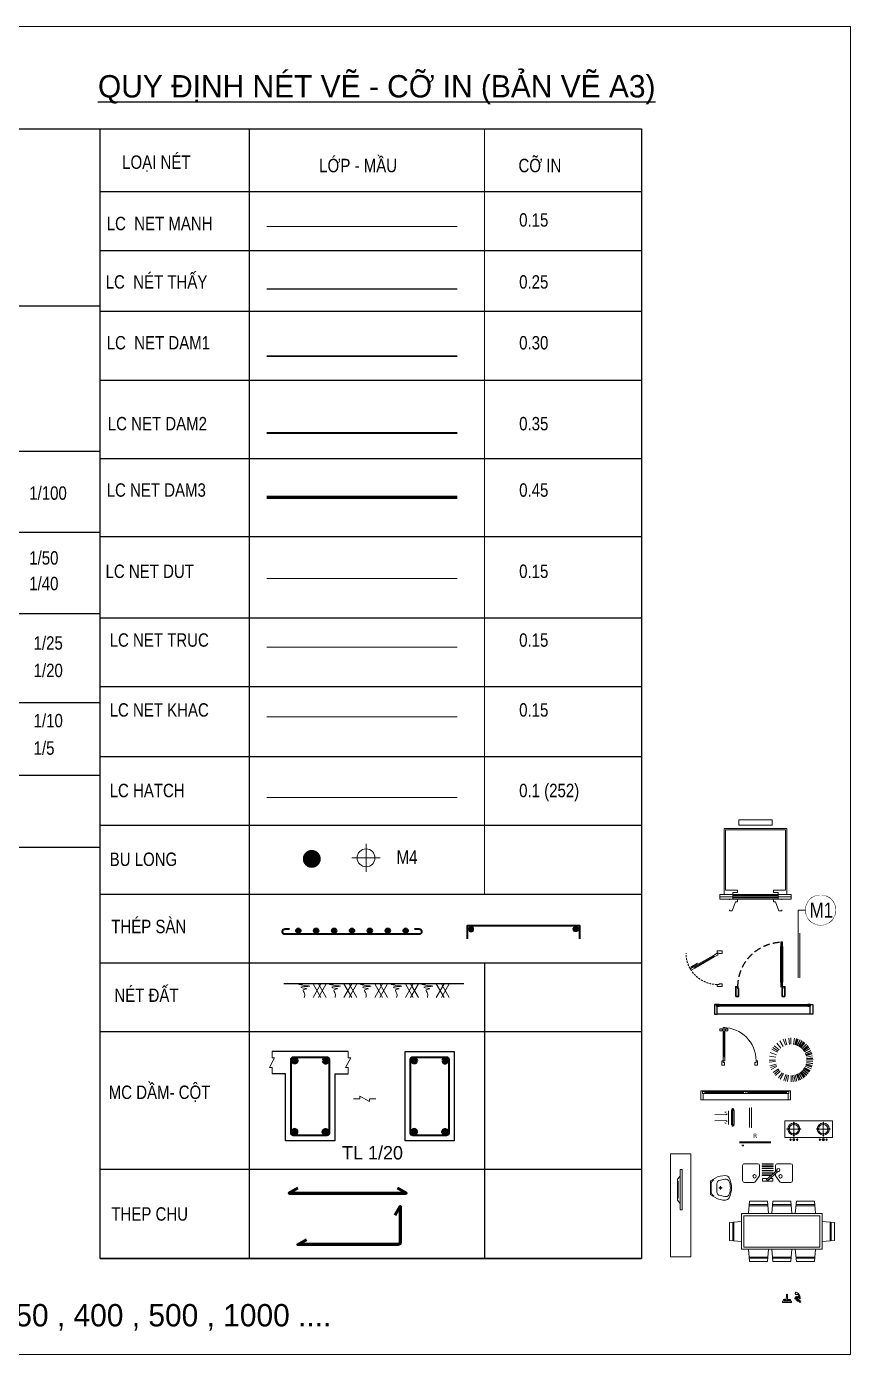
# Model space of a CAD drawing. Header units: millimetres. Extents: x 3293446 to 3468331, y 133678 to 182883.
# Drawn here: x 3308085 to 3319514, y 164450 to 182883 of the extents above; entities that cross this region are included whole.
import ezdxf
from ezdxf.enums import TextEntityAlignment as Align

# ---------------------------------------------------------------- set-up
doc = ezdxf.new("R2010")
doc.units = ezdxf.units.MM
doc.header["$LTSCALE"] = 600
doc.header["$MEASUREMENT"] = 0
for name, pattern in [('CENTERX2', [4, 2.5, -0.5, 0.5, -0.5]), ('DASHDOT', [1, 0.5, -0.25, 0, -0.25]), ('HIDDEN', [0.375, 0.25, -0.125])]:
    doc.linetypes.add(name, pattern=pattern)
doc.layers.get('0').update_dxf_attribs({"lineweight": 0})
doc.layers.get('Defpoints').update_dxf_attribs({"lineweight": 0})
for name, color, linetype, lineweight in [('0.10_Cay', 114, 'Continuous', 9), ('0.10_Ghi-Chu', 8, 'Continuous', 9), ('0.10_Thiet-Bi', 157, 'Continuous', 9), ('0.15_Cua', 144, 'Continuous', 15), ('03', 252, 'Continuous', 30), ('1-NETKHUAT', 250, 'HIDDEN', 5), ('8', 8, 'Continuous', 9), ('hatch1', 136, 'Continuous', 9), ('i_cua', 32, 'Continuous', 13), ('i_noithat', 25, 'Continuous', 15), ('LC Dim', 8, 'Continuous', 18), ('LC Khac', 4, 'Continuous', 9), ('LC Net dam 1', 30, 'Continuous', 30), ('LC Net dam2', 6, 'Continuous', 40), ('LC Net dam3', 1, 'Continuous', 60), ('LC Net khuat', 4, 'HIDDEN', 13), ('LC Net manh', 239, 'Continuous', 5), ('LC Net thay', 7, 'Continuous', 25), ('LC Net truc', 79, 'DASHDOT', 13), ('LC Text2', 7, 'Continuous', 18), ('Noi that', 35, 'Continuous', 9), ('Text', 7, 'Continuous', 20)]:
    doc.layers.add(name, color=color, linetype=linetype, lineweight=lineweight)
doc.layers.add('144', color=144, linetype='Continuous')
doc.layers.add('MANH', color=147, linetype='Continuous')
doc.styles.add('LC 1', font='VHAVANB.TTF')
doc.styles.add('T2', font='VHARIAL.TTF', dxfattribs={"width": 0.8})
doc.styles.add('Tahoma', font='tahoma.ttf')

# ---------------------------------------------------------------- blocks, each defined once
blk = doc.blocks.new('thep tron 2')
at = {"layer": 'LC Net dam2'}
for p, q in [((-0.5, 0.5), (0.5, 0.5)), ((0.35, 0.85), (-0.35, 0.15)), ((-0.35, 0.85), (0.35, 0.15)), ((0, 1), (0, 0))]:
    blk.add_line(p, q, dxfattribs=at)
blk.add_circle((0, 0.5), 0.5, dxfattribs=at)
blk = doc.blocks.new('theptron1')
at = {"layer": 'LC Net dam3'}
for p, q in [((-0.5, 0), (0.5, 0)), ((-0.35, 0.35), (0.35, -0.35)), ((0.35, 0.35), (-0.35, -0.35)), ((0, 0.5), (0, -0.5))]:
    blk.add_line(p, q, dxfattribs=at)
blk.add_circle((0, 0), 0.5, dxfattribs=at)
blk = doc.blocks.new('mat dat')
at = {"layer": 'LC Net manh'}
for p, q in [((2, 0), (3.73, -3)), ((3.73, 0), (2, -3)), ((3.15, 0), (4.88, -3)), ((4.88, 0), (3.15, -3))]:
    blk.add_line(p, q, dxfattribs=at)
blk.add_spline([(0, 0), (-1.21, -0.12), (1.21, -0.52), (-0.75, -0.75), (0.58, -1.1), (-0.23, -1.33), (0.06, -2.19), (0, -3)], degree=3, dxfattribs=at)
blk = doc.blocks.new('bu lon')
at = {"layer": 'LC Khac', "color": 9}
for p, q in [((0, -0.786), (0, 0.786)), ((0.786, 0), (-0.786, 0))]:
    blk.add_line(p, q, dxfattribs=at)
at = {"layer": 'LC Khac', "color": 7}
blk.add_circle((0, 0), 0.5, dxfattribs=at)
blk = doc.blocks.new('*U88')
for p, q in [((30, 640), (30, 100)), ((70, 640), (70, 100))]:
    blk.add_line(p, q)
at = {"color": 8, "lineweight": 9}
for p, q in [((48, 650), (48, 90)), ((52, 650), (52, 90))]:
    blk.add_line(p, q, dxfattribs=at)
for points in [[(5, 670), (-35, 666, -0.443716), (-40, 671), (-40, 709, -0.443716), (-35, 714), (5, 710, -0.385314), (10, 705), (10, 675, -0.385314)], [(95, 670), (135, 666, 0.443716), (140, 671), (140, 709, 0.443716), (135, 714), (95, 710, 0.385314), (90, 705), (90, 675, 0.385314)]]:
    blk.add_lwpolyline(points, format="xyb", close=True)
for points in [[(20, 685), (10, 685), (10, 695), (20, 695)], [(55, 640), (70, 640), (70, 740), (30, 740), (30, 640), (45, 640), (45, 650), (55, 650), (55, 640)], [(80, 685), (90, 685), (90, 695), (80, 695)], [(55, 100), (70, 100), (70, 0), (30, 0), (30, 100), (45, 100), (45, 90), (55, 90), (55, 100)]]:
    blk.add_lwpolyline(points)
for points in [[(30, 0), (0, 0), (0, -100), (60, -100), (60, -40), (30, -40)], [(770, 0), (800, 0), (800, -100), (740, -100), (740, -40), (770, -40)]]:
    blk.add_lwpolyline(points, close=True)
for centre, start, end in [((70, 690), 143.1301, 216.8699), ((30, 690), 323.1301, 36.8699)]:
    blk.add_arc(centre, 50, start, end)
for centre, start, end in [((47, 641), 186.4342, 273.2898), ((53, 641), 266.7102, 353.5658), ((47, 99), 86.7102, 173.5658), ((53, 99), 6.4342, 93.2898)]:
    blk.add_arc(centre, 8.25, start, end, dxfattribs=at)
at = {"layer": 'MANH', "lineweight": 9, "ltscale": 300}
blk.add_arc((30, 0), 740, 360, 90, dxfattribs=at)
blk = doc.blocks.new('*U87')
for p, q in [((35, 0), (1965, 0)), ((50, -200), (1950, -200)), ((1060, -20), (1905, -20)), ((1060, -60), (1905, -60))]:
    blk.add_line(p, q)
at = {"color": 8, "lineweight": 5}
for p, q in [((95, -20), (940, -20)), ((95, -35), (940, -35)), ((95, -45), (940, -45)), ((95, -60), (940, -60)), ((1060, -20), (1905, -20)), ((1060, -35), (1905, -35)), ((1060, -45), (1905, -45)), ((1060, -60), (1905, -60))]:
    blk.add_line(p, q, dxfattribs=at)
for points in [[(0, 0), (35, 0), (35, -60), (50, -60), (50, -200), (0, -200), (0, 0)], [(2000, 0), (1965, 0), (1965, -60), (1950, -60), (1950, -200), (2000, -200), (2000, 0)], [(1060, -45), (1060, -60), (1000, -60), (1000, -20), (1060, -20), (1060, -35), (1050, -35), (1050, -45), (1060, -45)], [(1905, -45), (1905, -60), (1965, -60), (1965, -20), (1905, -20), (1905, -35), (1915, -35), (1915, -45), (1905, -45)]]:
    blk.add_lwpolyline(points)
for points in [[(35, -20), (95, -20), (95, -35), (85, -35), (85, -45), (95, -45), (95, -60), (35, -60)], [(1000, -20), (940, -20), (940, -35), (950, -35), (950, -45), (940, -45), (940, -60), (1000, -60)]]:
    blk.add_lwpolyline(points, close=True)
for points in [[(95, -29, -0.312187), (102, -35, -0.312187)], [(95, -51, 0.312187), (102, -45, 0.312187)], [(940, -29, 0.312187), (933, -35, 0.312187)], [(940, -51, -0.312187), (933, -45, -0.312187)]]:
    blk.add_lwpolyline(points, format="xyb", dxfattribs=at)
for centre, start, end in [((1059, -37), 14.2151, 83.5658), ((1059, -43), 276.4342, 345.7849), ((1906, -37), 96.4342, 165.7849), ((1906, -43), 194.2151, 263.5658)]:
    blk.add_arc(centre, 8.25, start, end, dxfattribs=at)
blk = doc.blocks.new('*U65')
for p, q in [((-240, 242), (-342, 343)), ((-217, 263), (-311, 372)), ((-194, 282), (-277, 398)), ((-141, 313), (-203, 442)), ((-114, 325), (-164, 459)), ((-85, 334), (-123, 472)), ((-25, 345), (-39, 488)), ((5, 347), (4, 490)), ((66, 342), (89, 484)), ((124, 327), (172, 462)), ((180, 302), (250, 427)), ((205, 286), (286, 404)), ((230, 268), (321, 379)), ((273, 226), (382, 319)), ((-334, 56), (-475, 79)), ((-328, 86), (-467, 121)), ((-319, 115), (-454, 162)), ((-294, 170), (-419, 240)), ((-278, 196), (-396, 277)), ((308, 177), (432, 249)), ((335, 122), (469, 172)), ((344, 93), (482, 131)), ((355, 33), (498, 47)), ((357, 3), (500, 5)), ((-339, -5), (-482, -6)), ((-337, -35), (-480, -49)), ((-333, -65), (-474, -91)), ((-326, -95), (-464, -133)), ((-316, -123), (-451, -174)), ((-310, -140), (-441, -197)), ((-304, -151), (-434, -213)), ((-290, -178), (-414, -251)), ((-290, -178), (-414, -251)), ((-274, -203), (-390, -287)), ((-266, -213), (-380, -300)), ((-255, -227), (-364, -320)), ((-238, -245), (-340, -346)), ((-234, -249), (-334, -352)), ((-211, -270), (-303, -380)), ((-207, -273), (-296, -386)), ((-187, -288), (-268, -406)), ((192, -297), (266, -419)), ((212, -283), (295, -400)), ((226, -272), (316, -384)), ((236, -265), (329, -373)), ((258, -244), (360, -344)), ((258, -244), (360, -344)), ((278, -221), (389, -312)), ((286, -212), (399, -299)), ((296, -197), (414, -278)), ((309, -177), (433, -249)), ((312, -171), (437, -242)), ((326, -144), (456, -203)), ((328, -139), (460, -196)), ((337, -116), (472, -164)), ((343, -99), (480, -139)), ((346, -87), (485, -123)), ((352, -57), (494, -81)), ((-172, -298), (-247, -420)), ((-161, -304), (-232, -429)), ((-134, -318), (-194, -448)), ((-134, -318), (-194, -448)), ((-106, -329), (-154, -464)), ((-95, -333), (-138, -469)), ((-77, -338), (-113, -476)), ((-53, -343), (-79, -484)), ((-47, -344), (-71, -485)), ((-17, -348), (-28, -490)), ((-11, -348), (-20, -491)), ((13, -349), (14, -492)), ((31, -348), (40, -491)), ((43, -347), (57, -489)), ((73, -343), (100, -483)), ((73, -343), (100, -483)), ((103, -336), (141, -474)), ((115, -332), (158, -469)), ((132, -326), (182, -460)), ((154, -317), (214, -447)), ((160, -314), (221, -444)), ((186, -300), (259, -423))]:
    blk.add_line(p, q)
blk = doc.blocks.new('TB WC Lavabo 01')
at = {"color": 8}
blk.add_wipeout([(0, 232), (40, 240), (141, 260), (241, 280), (296, 287), (352, 288), (388, 280), (421, 260), (439, 240), (451, 220), (460, 200), (468, 180), (475, 160), (481, 140), (487, 120), (491, 100), (495, 80), (497, 60), (499, 40), (500, 20), (500, 0), (500, -20), (499, -40), (497, -60), (495, -80), (491, -100), (487, -120), (481, -140), (475, -160), (468, -180), (460, -200), (451, -220), (439, -240), (421, -260), (388, -280), (352, -288), (296, -287), (240, -280), (141, -260), (40, -240), (0, -232)], dxfattribs=at)
for p, q in [((204, 0), (274, 0)), ((239, 35), (239, -35))]:
    blk.add_line(p, q)
blk.add_lwpolyline([(15, -154), (15, 154), (121, 219, -0.14257), (351, 273, -0.255099), (432, 223, -0.124237), (485, 0, -0.124237), (432, -223, -0.255099), (351, -273, -0.142542), (121, -219)], format="xyb", close=True)
for points in [[(87, -180, -0.253319), (33, -92), (33, 92, -0.253319), (87, 180)], [(154, 0, -0.05085), (166, 121, -0.267955), (203, 162, -0.045825), (335, 193, -0.034433), (365, 195, -0.20396), (412, 175, -0.140892), (448, 107, -0.051029), (459, 0, -0.051029), (448, -107, -0.140892), (412, -175, -0.20396), (365, -195, -0.034433), (335, -193, -0.045825), (203, -162, -0.267955), (166, -121, -0.05085), (154, 0, 0.05085)]]:
    blk.add_lwpolyline(points, format="xyb")
blk.add_circle((239, 0), 20)
blk = doc.blocks.new('TB Bếp')
at = {"color": 8}
blk.add_wipeout([(-575, -50), (575, -50), (575, -540), (-575, -540)], dxfattribs=at)
for p, q in [((-532, -452), (-532, -74)), ((-532, -74), (532, -74)), ((-329, -260), (-436, -260)), ((-329, -260), (-329, -154)), ((-329, -260), (-329, -367)), ((-329, -260), (-223, -260)), ((-329, -260), (-329, -260)), ((-329, -260), (-329, -260)), ((329, -260), (223, -260)), ((329, -260), (329, -154)), ((329, -260), (329, -367)), ((329, -260), (436, -260)), ((329, -260), (329, -260)), ((329, -260), (329, -260)), ((532, -452), (532, -74)), ((-532, -452), (532, -452)), ((-403, -496), (-419, -496)), ((-403, -496), (-403, -479)), ((-403, -496), (-403, -513)), ((-403, -496), (-386, -496)), ((-403, -496), (-403, -496)), ((-403, -496), (-403, -496)), ((-329, -496), (-353, -496)), ((-329, -496), (-329, -472)), ((-329, -496), (-329, -520)), ((-329, -496), (-305, -496)), ((-329, -496), (-329, -496)), ((-329, -496), (-329, -496)), ((-256, -496), (-272, -496)), ((-255, -496), (-255, -479)), ((-255, -496), (-255, -496)), ((-255, -496), (-255, -496)), ((-255, -496), (-239, -496)), ((-255, -496), (-255, -513)), ((255, -496), (239, -496)), ((255, -496), (255, -479)), ((255, -496), (255, -513)), ((255, -496), (255, -496)), ((255, -496), (255, -496)), ((256, -496), (272, -496)), ((329, -496), (305, -496)), ((329, -496), (329, -472)), ((329, -496), (329, -496)), ((329, -496), (329, -496)), ((329, -496), (353, -496)), ((329, -496), (329, -520)), ((403, -496), (386, -496)), ((403, -496), (403, -479)), ((403, -496), (403, -496)), ((403, -496), (403, -496)), ((403, -496), (419, -496)), ((403, -496), (403, -513))]:
    blk.add_line(p, q)
for points in [[(-415, -255), (-483, -255), (-483, -265), (-415, -265)], [(-324, -174), (-324, -106), (-334, -106), (-334, -174)], [(-243, -265), (-175, -265), (-175, -255), (-243, -255)], [(243, -265), (175, -265), (175, -255), (243, -255)], [(324, -174), (324, -106), (334, -106), (334, -174)], [(415, -255), (483, -255), (483, -265), (415, -265)], [(-334, -347), (-334, -415), (-324, -415), (-324, -347)], [(334, -347), (334, -415), (324, -415), (324, -347)]]:
    blk.add_lwpolyline(points, close=True, dxfattribs=at)
for centre in [(-403, -496), (-255, -496), (255, -496), (403, -496)]:
    blk.add_circle(centre, 16.5)
for centre in [(-329, -496), (329, -496)]:
    blk.add_circle(centre, 23.9, dxfattribs=at)
for centre, radius, start, end in [((-329, -260), 134, 92.2181, 177.7819), ((-329, -260), 134, 182.2181, 267.7819), ((-329, -260), 106, 92.7886, 177.2114), ((-329, -260), 106, 182.7886, 267.2114), ((-329, -260), 134, 2.2181, 87.7819), ((-329, -260), 106, 2.7886, 87.2114), ((-329, -260), 134, 272.2181, 357.7819), ((-329, -260), 106, 272.7886, 357.2114), ((329, -260), 134, 92.2181, 177.7819), ((329, -260), 134, 182.2181, 267.7819), ((329, -260), 106, 92.7886, 177.2114), ((329, -260), 106, 182.7886, 267.2114), ((329, -260), 134, 2.2181, 87.7819), ((329, -260), 106, 2.7886, 87.2114), ((329, -260), 134, 272.2181, 357.7819), ((329, -260), 106, 272.7886, 357.2114)]:
    blk.add_arc(centre, radius, start, end)
blk = doc.blocks.new('*U68')
at = {"color": 8}
blk.add_wipeout([(-600, -50), (600, -50), (600, -550), (-600, -550)], dxfattribs=at)
for p, q in [((-559, -467), (-559, -133)), ((-517, -91), (-301, -91)), ((-185, -230), (-267, -109)), ((-178, -292), (-178, -253)), ((178, -253), (178, -467)), ((185, -230), (267, -109)), ((301, -91), (517, -91)), ((559, -133), (559, -467)), ((-219, -509), (-517, -509)), ((-178, -467), (-178, -334)), ((517, -509), (219, -509))]:
    blk.add_line(p, q)
blk.add_lwpolyline([(-206, -358), (24, -158), (-1, -127), (-226, -337, 4.45487)], format="xyb", close=True)
for points in [[(117, -118), (-117, -118), (-117, -179), (-57, -179), (-1, -127), (24, -158), (0, -179), (117, -179)], [(-123, -299), (123, -299), (123, -309), (-123, -309)], [(-123, -349), (123, -349), (123, -359), (-123, -359)], [(-123, -399), (123, -399), (123, -409), (-123, -409)], [(-123, -449), (123, -449), (123, -459), (-123, -459)], [(-123, -499), (123, -499), (123, -509), (-123, -509)]]:
    blk.add_lwpolyline(points, close=True)
blk.add_lwpolyline([(-80, -249), (123, -249), (123, -259), (-92, -259)])
for centre in [(-291, -228), (291, -228)]:
    blk.add_circle(centre, 38.1)
for centre, start, end in [((-517, -133), 90, 180), ((-301, -133), 34.249, 90), ((-219, -253), 0, 34.249), ((219, -253), 145.751, 180), ((301, -133), 90, 145.751), ((517, -133), 0, 90), ((-517, -467), 180, 270), ((-219, -467), 270, 0), ((219, -467), 180, 270), ((517, -467), 270, 0)]:
    blk.add_arc(centre, 41.3, start, end)
blk = doc.blocks.new('TB Tủ Lạnh')
at = {"color": 8}
blk.add_wipeout([(-350, -50), (350, -50), (350, -650), (-350, -650)], dxfattribs=at)
for p, q in [((-350, -580), (350, -580)), ((-350, -600), (350, -600))]:
    blk.add_line(p, q)
blk.add_lwpolyline([(-294, -650), (-294, -670), (-258, -670), (-258, -650)])
at = {"layer": '0.10_Ghi-Chu', "style": 'Tahoma'}
blk.add_text('R', height=100, dxfattribs=at).set_placement((0, -494), align=Align.CENTER)
blk = doc.blocks.new('*U62')
at = {"color": 8}
blk.add_lwpolyline([(-275, 200), (0, 225), (0, 400), (150, 400), (175, 675), (575, 675), (600, 400), (675, 400), (700, 675), (1100, 675), (1125, 400), (1200, 400), (1225, 675), (1625, 675), (1650, 400), (1800, 400), (1800, 225), (2075, 200), (2075, -200), (1800, -225), (1800, -400), (1650, -400), (1625, -675), (1225, -675), (1200, -400), (1125, -400), (1100, -675), (700, -675), (675, -400), (600, -400), (575, -675), (175, -675), (150, -400), (0, -400), (0, -225), (-275, -200)], close=True, dxfattribs=at)
for points in [[(168, 600), (582, 600)], [(693, 600), (1107, 600)], [(1218, 600), (1632, 600)], [(150, 400), (600, 400)], [(166, 575), (584, 575)], [(675, 400), (1125, 400)], [(691, 575), (1109, 575)], [(1200, 400), (1650, 400)], [(1216, 575), (1634, 575)], [(-200, 207), (-200, -207)], [(-175, 209), (-175, -209)], [(0, 225), (0, -225)], [(1800, 225), (1800, -225)], [(1975, 209), (1975, -209)], [(2000, 207), (2000, -207)], [(150, -400), (600, -400)], [(166, -575), (584, -575)], [(1125, -400), (675, -400)], [(1109, -575), (691, -575)], [(1650, -400), (1200, -400)], [(1634, -575), (1216, -575)], [(168, -600), (582, -600)], [(1107, -600), (693, -600)], [(1632, -600), (1218, -600)]]:
    blk.add_lwpolyline(points)
blk.add_lwpolyline([(1750, 350), (1750, -350), (50, -350), (50, 350)], close=True)
blk = doc.blocks.new('*U89')
at = {"color": 8}
blk.add_wipeout([(-224, 820), (0, 829), (224, 820), (228, 817), (230, 813), (230, 774), (220, 774), (219, 589), (212, 404), (211, 393), (207, 383), (204, 380), (166, 380), (164, 379), (164, 378), (164, 374), (162, 371), (162, 370), (170, 370), (176, 368), (178, 362), (176, 310), (174, 301), (168, 293), (139, 268), (130, 258), (124, 247), (135, 0), (-135, 0), (-124, 247), (-130, 258), (-139, 268), (-168, 293), (-174, 301), (-176, 310), (-178, 362), (-176, 368), (-170, 370), (-162, 370), (-162, 371), (-164, 374), (-164, 378), (-164, 379), (-200, 379), (-204, 380), (-207, 383), (-210, 393), (-218, 584), (-220, 774), (-230, 774), (-230, 813), (-228, 817)], dxfattribs=at)
for p, q in [((226, 819), (-226, 819)), ((220, 774), (-220, 774)), ((-205, 413), (-192, 413)), ((-192, 387), (-205, 387)), ((-185, 413), (-192, 413)), ((-192, 387), (-189, 387)), ((-190, 380), (166, 380)), ((-166, 380), (-190, 380)), ((180, 400), (-180, 400)), ((-162, 370), (162, 370)), ((-156, 300), (156, 300)), ((-73, 0), (-65, 239)), ((65, 239), (73, 0))]:
    blk.add_line(p, q)
for centre, radius, start, end in [((-108, 400), 100, 173.6593, 186.3407), ((-205, 411), 2, 90.7566, 173.6839), ((-205, 389), 2, 186.3446, 269.238), ((307, 325), 500, 169.4377, 173.5714), ((306, 316), 500, 171.0956, 172.628), ((306, 316), 500, 171.0956, 172.628), ((-190, 380), 0.5, 173.5661, 202.9638), ((-180, 392), 8, 90, 171.0973), ((-180, 392), 8, 90, 171.0973), ((-182, 416), 3, 107.1694, 169.4543), ((-182, 416), 3, 107.1694, 169.4543), ((-124, 227), 200, 103.6374, 107.1676), ((-124, 227), 200, 103.6374, 107.1676), ((-118, 229), 200, 99.3096, 105.4195), ((-166, 378), 2, 29.9471, 90), ((-160, 374), 4, 232.6881, 270), ((-147, 412), 15, 92.6682, 99.3102), ((0, -2770), 3200, 87.3465, 92.6535), ((147, 412), 15, 80.6884, 87.3348), ((118, 229), 200, 74.5796, 80.6903), ((160, 374), 4, 270, 306.1899), ((124, 227), 200, 72.8322, 76.3626), ((180, 392), 8, 8.9023, 90), ((182, 416), 3, 10.5631, 72.8233), ((-307, 325), 500, 6.4285, 10.5624), ((-306, 316), 500, 7.3719, 8.9044), ((189, 380), 0.5, 337.0452, 6.4313), ((-174, 225), 55, 357.4125, 24.0693), ((-104, 240), 40, 358.3611, 57.9627), ((104, 240), 40, 122.0358, 181.6933), ((174, 225), 55, 155.9306, 182.5875)]:
    blk.add_arc(centre, radius, start, end)
blk = doc.blocks.new('*U90')
blk.add_line((100, -70), (900, -70))
for points in [[(0, -50), (1000, -50), (1000, -90), (0, -90)], [(100, -50), (100, -90), (900, -90), (900, -50)]]:
    blk.add_lwpolyline(points, close=True)
at = {"linetype": 'HIDDEN'}
blk.add_arc((0, -50), 1000, 270, 0, dxfattribs=at)
at = {"layer": '03'}
for points in [[(-220, 0), (-220, -60), (-40, -60), (-40, -50), (0, -50), (0, 0)], [(-220, -1100), (-220, -1040), (-40, -1040), (-40, -1050), (0, -1050), (0, -1100)]]:
    blk.add_lwpolyline(points, close=True, dxfattribs=at)
blk = doc.blocks.new('*U77')
for p, q in [((2150, 220), (50, 220)), ((60, 180), (2140, 180)), ((60, 0), (2140, 0))]:
    blk.add_line(p, q)
for points in [[(0, 0), (60, 0), (60, 180), (50, 180), (50, 220), (0, 220)], [(50, 180), (50, 220), (110, 220), (110, 180)], [(2090, 180), (2090, 220), (2150, 220), (2150, 180)], [(2200, 0), (2140, 0), (2140, 180), (2150, 180), (2150, 220), (2200, 220)]]:
    blk.add_lwpolyline(points, close=True)
blk = doc.blocks.new('*U79')
at = {"layer": '0.10_Ghi-Chu'}
blk.add_line((0, 2108), (0, 858), dxfattribs=at)
blk.add_lwpolyline([(161, 2752), (-47, 2752), (-47, 857)], dxfattribs=at)
blk.add_circle((581, 2752), 420, dxfattribs=at)
blk.add_wipeout([(581, 2332), (662, 2340), (704, 2350), (704, 2350), (792, 2389), (866, 2443), (909, 2489), (956, 2562), (989, 2651), (1001, 2752), (989, 2849), (963, 2926), (917, 3003), (867, 3059), (813, 3102), (727, 3145), (667, 3163), (581, 3172), (495, 3163), (417, 3139), (355, 3106), (302, 3065), (258, 3020), (226, 2976), (181, 2879), (168, 2829), (161, 2752), (161, 2739), (165, 2700), (185, 2611), (231, 2520), (287, 2452), (347, 2403), (459, 2350), (459, 2350), (530, 2335)]).dxf.layer = '0.10_Ghi-Chu'
blk = doc.blocks.new('*U81')
for p, q in [((-280, -125), (-294, -129)), ((-227, -182), (-215, -168)), ((-192, -221), (-180, -198)), ((-40, -53), (-80, -53)), ((-60, -33), (-60, -73)), ((-42, -45), (-11, -45)), ((-42, -61), (-10, -61)), ((16, -33), (-11, -33)), ((-11, -33), (-7, -172)), ((12, -172), (16, -33)), ((15, -61), (42, -61)), ((16, -45), (42, -45)), ((80, -53), (40, -53)), ((60, -33), (60, -73))]:
    blk.add_line(p, q)
for points in [[(-100, 0), (100, 0), (100, -26), (-100, -26)], [(-309, -7), (-268, -7), (-268, -14), (-309, -14)], [(13, -26), (-7, -26), (-7, -33), (13, -33)]]:
    blk.add_lwpolyline(points, close=True)
blk.add_lwpolyline([(-289, -12, 1.296082), (-259, -34, 1.917127), (-270, -36, 0.167053), (-238, -49, 1.448302), (-244, -30, 0.673139), (-228, -85, 0.486099), (-204, -61, 1.074451), (-232, -67, 0.361514), (-182, -101, 1.428906), (-192, -80, 0.287584), (-201, -119, 1.502211), (-190, -109, 0.316107), (-228, -116, 1.315856), (-213, -125, 0.643473), (-240, -103, 0.070392), (-258, -116, 0.515207), (-256, -128, 1.801469), (-258, -107, -0.730196), (-279, -91, 2.626927), (-289, -97, -0.91518), (-291, -113, -0.978175), (-291, -109, -0.823089), (-287, -127, 1.030732)], format="xyb")
for centre, radius in [((-60, -53), 20), ((-60, -53), 12), ((60, -53), 20), ((60, -53), 12)]:
    blk.add_circle(centre, radius)
for centre, radius, start, end in [((-167, -101), 130, 192.1102, 253.6823), ((-194, -98), 89.8, 197.5722, 248.6715), ((-229, -220), 54.3, 24.7573, 75.5935), ((-201, -216), 10.4, 253.6823, 332.9058), ((2, -172), 9.94, 180, 0)]:
    blk.add_arc(centre, radius, start, end)
blk = doc.blocks.new('*U83')
for p, q in [((117, 77), (367, 510)), ((385, 500), (135, 67))]:
    blk.add_line(p, q)
for points in [[(350, 520), (385, 500), (435, 586), (400, 606), (350, 520)], [(351, 522), (100, 87)], [(100, 87), (135, 67), (85, -20), (50, 0), (100, 87)]]:
    blk.add_lwpolyline(points)
for points in [[(273, 442), (358, 589), (382, 575), (368, 551), (348, 562), (278, 440)], [(0, 0), (50, 0), (50, -40), (60, -40), (60, -110), (0, -110)], [(800, 0), (750, 0), (750, -40), (740, -40), (740, -110), (800, -110)]]:
    blk.add_lwpolyline(points, close=True)
at = {"layer": '1-NETKHUAT', "linetype": 'HIDDEN', "ltscale": 0.3}
blk.add_arc((50, 0), 700, 0, 90, dxfattribs=at)
blk = doc.blocks.new('MB LCD')
for p, q in [((193, 20), (-193, 20)), ((-193, 0), (-193, 20)), ((193, 0), (193, 20))]:
    blk.add_line(p, q)
for points in [[(450, 60), (-450, 60), (-450, 110), (450, 110)], [(300, 60), (-308, 60), (-233, 0), (233, 0)]]:
    blk.add_lwpolyline(points, close=True)
blk = doc.blocks.new('*U86')
blk.add_wipeout([(-800, 0), (1500, 0), (1500, -450), (-800, -450)])
blk.add_lwpolyline([(-800, -450), (1500, -450), (1500, 0), (-800, 0)], close=True)
at = {"rotation": 180}
blk.add_blockref('MB LCD', (0, -150), dxfattribs=at)

msp = doc.modelspace()

# ---------------------------------------------------------------- linework, layer by layer
at = {"layer": '8'}
for p, q in [((3317884.2, 170833.2), (3318511.1, 170833.2)), ((3317884.2, 170789.7), (3318511.1, 170789.7)), ((3317893.5, 170771.1), (3318501.8, 170771.1))]:
    msp.add_line(p, q, dxfattribs=at)
for points in [[(3318427.3, 171795.2), (3317968, 171795.2), (3317968, 171869.7), (3318427.3, 171869.7)], [(3318511.1, 170833.2), (3318694.2, 170833.2), (3318694.2, 170771.1), (3318511.1, 170771.1)]]:
    msp.add_lwpolyline(points, close=True, dxfattribs=at)
for points in [[(3317884.2, 170833.2), (3317763.2, 170833.2), (3317763.2, 171751.8), (3318632.1, 171751.8), (3318632.1, 170833.2), (3318511.1, 170833.2), (3318511.1, 170864.2), (3318445.9, 170864.2), (3318445.9, 170895.2), (3318613.5, 170895.2), (3318613.5, 171733.1), (3317781.8, 171733.1), (3317781.8, 170895.2), (3317949.4, 170895.2), (3317949.4, 170864.2), (3317884.2, 170864.2), (3317884.2, 170771.1), (3317701.1, 170771.1), (3317701.1, 170833.2), (3317884.2, 170833.2)], [(3318694.2, 170802.1), (3318511.1, 170802.1), (3317884.2, 170802.1), (3317701.1, 170802.1)], [(3318511.1, 170820.8), (3317884.2, 170820.8)], [(3317884.2, 170771.1), (3318511.1, 170771.1)]]:
    msp.add_lwpolyline(points, dxfattribs=at)
at = {"layer": '8', "color": 9}
for points in [[(3317834.6, 170758.7), (3317834.6, 170771.1), (3317949.4, 170771.1), (3317949.4, 170733.9), (3317918.3, 170733.9), (3317871.8, 170609.7), (3317834.6, 170609.7), (3317834.6, 170622.1)], [(3318560.7, 170758.7), (3318560.7, 170771.1), (3318445.9, 170771.1), (3318445.9, 170733.9), (3318476.9, 170733.9), (3318523.5, 170609.7), (3318560.7, 170609.7), (3318560.7, 170622.1)]]:
    msp.add_lwpolyline(points, dxfattribs=at)
at = {"layer": 'Defpoints', "ltscale": 0.2}
msp.add_lwpolyline([(3293446.5, 182883.3), (3319514.4, 182883.3), (3319514.4, 164449.6), (3293446.5, 164449.6)], close=True, dxfattribs=at)
at = {"layer": 'hatch1'}
for p, q in [((3314438.8, 181465.3), (3314438.8, 170841)), ((3311418, 172180.3), (3314057.1, 172180.3))]:
    msp.add_line(p, q, dxfattribs=at)
at = {"layer": 'hatch1', "const_width": 124.1}
for points in [[(3311979.9, 171329.1, -0.4142136), (3312042, 171391.1)], [(3312104.1, 171328.2, 0.4142136), (3312042, 171390.3)], [(3311979.9, 171329.1, 0.4142136), (3312042, 171267)], [(3312104.1, 171329.1, -0.4142136), (3312042, 171267)]]:
    msp.add_lwpolyline(points, format="xyb", dxfattribs=at)
at = {"layer": 'LC Khac', "ltscale": 0.5}
msp.add_line((3311418, 173298.7), (3314057.1, 173298.7), dxfattribs=at)
at = {"layer": 'LC Net dam 1'}
msp.add_line((3311418, 178308.4), (3314057.1, 178308.4), dxfattribs=at)
at = {"layer": 'LC Net dam2', "ltscale": 5}
msp.add_line((3314057.1, 177240.8), (3311418, 177240.8), dxfattribs=at)
at = {"layer": 'LC Net dam2'}
msp.add_lwpolyline([(3313468.5, 170356.7), (3313530.6, 170356.7, -0.4142136), (3313565.8, 170321.5), (3313565.8, 170317.5, -0.4142136), (3313530.6, 170282.2), (3312601.3, 170282.3), (3311672, 170282.2, -0.4142136), (3311636.7, 170317.5), (3311636.7, 170321.5, -0.4142136), (3311672, 170356.7), (3311734.1, 170356.7)], format="xyb", dxfattribs=at)
msp.add_lwpolyline([(3314202.3, 170217.7), (3314202.3, 170403.9), (3315754, 170403.9), (3315754, 170217.7)], dxfattribs=at)
for points in [[(3311754.8, 167521.4), (3311754.8, 168545.5, -0.4142136), (3311785.9, 168576.5), (3312251.4, 168576.5, -0.4142136), (3312282.4, 168545.5), (3312282.4, 167521.4, -0.4142136), (3312251.4, 167490.4), (3311785.9, 167490.4, -0.4142136)], [(3313413.4, 167521.4), (3313413.4, 168545.5, -0.4142136), (3313444.4, 168576.5), (3313909.9, 168576.5, -0.4142136), (3313941, 168545.5), (3313941, 167521.4, -0.4142136), (3313909.9, 167490.4), (3313444.4, 167490.4, -0.4142136)]]:
    msp.add_lwpolyline(points, format="xyb", close=True, dxfattribs=at)
at = {"layer": 'LC Net dam3', "ltscale": 0.5}
msp.add_line((3311418, 176351.3), (3314057.1, 176351.3), dxfattribs=at)
at = {"layer": 'LC Net dam3', "ltscale": 5}
msp.add_lwpolyline([(3311850.5, 166757.6), (3311729.6, 166687.8), (3313352.6, 166687.8), (3313231.7, 166757.6)], dxfattribs=at)
at = {"layer": 'LC Net dam3'}
msp.add_lwpolyline([(3313198.6, 166382.1), (3313268.4, 166503), (3313268.4, 166007.4, -0.4142136), (3313237.4, 165976.4), (3311848.6, 165976.4), (3311969.6, 166046.2)], format="xyb", dxfattribs=at)
at = {"layer": 'LC Net khuat', "ltscale": 300}
msp.add_line((3311418, 175223.3), (3314057.1, 175223.3), dxfattribs=at)
at = {"layer": 'LC Net manh'}
msp.add_line((3311418, 180108.8), (3314057.1, 180108.8), dxfattribs=at)
for points in [[(3311491.1, 168343.8), (3311491.1, 168432.7), (3311455.3, 168432.7), (3311526.8, 168565.3), (3311491.1, 168565.3), (3311491.1, 168654.1)], [(3312546.2, 168343.8), (3312546.2, 168432.7), (3312510.5, 168432.7), (3312581.9, 168565.3), (3312546.2, 168565.3), (3312546.2, 168654.1)], [(3312620.9, 167998.9), (3312709.8, 167998.9), (3312709.8, 168034.6), (3312842.4, 167963.1), (3312842.4, 167998.9), (3312931.3, 167998.9)]]:
    msp.add_lwpolyline(points, dxfattribs=at)
at = {"layer": 'LC Net thay'}
for p, q in [((3307882.3, 181465.3), (3309105.7, 181465.3)), ((3311172.2, 181465.3), (3311172.2, 165783)), ((3309105.7, 180595.6), (3316613.8, 180595.6)), ((3309105.7, 179774.3), (3316613.8, 179774.3)), ((3311418, 179240.5), (3314057.1, 179240.5)), ((3295187.4, 179005.8), (3309105.7, 179005.8)), ((3309105.7, 178932.9), (3316613.8, 178932.9)), ((3309105.7, 177973.9), (3316613.8, 177973.9)), ((3300482.9, 176990.3), (3309105.7, 176990.3)), ((3309105.7, 176888.2), (3316613.8, 176888.2)), ((3300482.9, 175862.3), (3309105.7, 175862.3)), ((3309105.7, 175802.4), (3316613.8, 175802.4)), ((3300482.9, 174734.3), (3309105.7, 174734.3)), ((3309105.7, 174674.4), (3316613.8, 174674.4)), ((3309105.7, 173720), (3316613.8, 173720)), ((3300482.9, 173498.3), (3309105.7, 173498.3)), ((3309105.7, 172749.8), (3316613.8, 172749.8)), ((3300482.9, 172492.8), (3309105.7, 172492.8)), ((3309105.7, 171795.4), (3316613.8, 171795.4)), ((3295187.4, 171492.9), (3309105.7, 171492.9)), ((3309105.7, 170841), (3316613.8, 170841)), ((3309105.7, 169886.6), (3316613.8, 169886.6)), ((3314438.8, 169886.6), (3314438.8, 165783)), ((3314149.8, 169593), (3311654.7, 169593)), ((3309105.7, 168932.3), (3316613.8, 168932.3)), ((3312546.2, 168654.1), (3311491.1, 168654.1)), ((3311677.3, 168343.8), (3311491.1, 168343.8)), ((3312360, 168343.8), (3312546.2, 168343.8)), ((3309105.7, 167023.5), (3316613.8, 167023.5)), ((3309105.7, 165783), (3316613.8, 165783))]:
    msp.add_line(p, q, dxfattribs=at)
for points in [[(3309105.7, 181465.3), (3316613.8, 181465.3), (3316613.8, 165783), (3309105.7, 165783)], [(3313335.8, 168654.1), (3314018.5, 168654.1), (3314018.5, 167412.8), (3313335.8, 167412.8)]]:
    msp.add_lwpolyline(points, close=True, dxfattribs=at)
msp.add_lwpolyline([(3312360, 168343.8), (3312360, 167412.8), (3311677.3, 167412.8), (3311677.3, 168343.8)], dxfattribs=at)
at = {"layer": 'LC Net truc', "linetype": 'CENTERX2', "ltscale": 200}
msp.add_line((3311418, 174269), (3314057.1, 174269), dxfattribs=at)

# ---------------------------------------------------------------- block references
at = {"layer": '0.10_Cay', "xscale": 0.6206639722544331, "yscale": 0.6206639722544331, "zscale": 0.6206639722544331, "rotation": 90}
msp.add_blockref('*U65', (3318689.9, 168533.1), dxfattribs=at)
at = {"layer": '0.15_Cua', "xscale": 0.6206639722544331, "yscale": 0.6206639722544331, "zscale": 0.6206639722544331}
for name, p in [('*U88', (3317728.3, 168527)), ('*U87', (3317441, 168110.4))]:
    msp.add_blockref(name, p, dxfattribs=at)
at = {"layer": '144', "xscale": -0.6206639722544331, "yscale": 0.6206639722544331, "zscale": 0.6206639722544331, "rotation": 270}
msp.add_blockref('*U90', (3318605.4, 169553.7), dxfattribs=at)
at = {"layer": '144', "xscale": -0.6206639722544331, "yscale": 0.6206639722544331, "zscale": 0.6206639722544331}
msp.add_blockref('*U77', (3318992.1, 169173.2), dxfattribs=at)
at = {"layer": 'i_cua', "xscale": -0.6206639722544331, "yscale": 0.6206639722544331, "zscale": 0.6206639722544331, "rotation": 90}
msp.add_blockref('*U83', (3317667.9, 170051.8), dxfattribs=at)
at = {"layer": 'LC Dim'}
for p, xscale, yscale, zscale in [((3311804.5, 168526.9), 62.06639722554384, 62.06639722554384, 62.06639722554384), ((3312232.8, 168526.9), -62.06639722554384, 62.06639722549387, 62.06639722545813), ((3313463, 168526.9), 62.06639722554384, 62.06639722554384, 62.06639722554384), ((3313891.3, 168526.9), -62.06639722554384, 62.06639722549387, 62.06639722545813)]:
    msp.add_blockref('theptron1', p, dxfattribs=dict(at, xscale=xscale, yscale=yscale, zscale=zscale))
at = {"layer": 'LC Dim', "rotation": 180}
for p, xscale, yscale, zscale in [((3311804.5, 167540), -62.06639722554384, 62.06639722549387, 62.06639722545813), ((3312232.8, 167540), 62.06639722554384, 62.06639722554384, 62.06639722554384), ((3313463, 167540), -62.06639722554384, 62.06639722549387, 62.06639722545813), ((3313891.3, 167540), 62.06639722554384, 62.06639722554384, 62.06639722554384)]:
    msp.add_blockref('theptron1', p, dxfattribs=dict(at, xscale=xscale, yscale=yscale, zscale=zscale))
at = {"layer": 'LC Khac'}
for name, p, xscale, yscale, zscale in [('bu lon', (3312794.7, 171343.7), 248.2655889015521, 248.2655889015521, 248.2655889015521), ('mat dat', (3311937.5, 169593), 62.06639722554384, 62.06639722554384, 62.06639722554384), ('mat dat', (3312364.4, 169593), 62.06639722554384, 62.06639722554384, 62.06639722554384), ('mat dat', (3312791.2, 169593), 62.06639722554384, 62.06639722554384, 62.06639722554384), ('mat dat', (3313218.1, 169593), 62.06639722554384, 62.06639722554384, 62.06639722554384), ('mat dat', (3313645, 169593), 62.06639722554384, 62.06639722554384, 62.06639722554384)]:
    msp.add_blockref(name, p, dxfattribs=dict(at, xscale=xscale, yscale=yscale, zscale=zscale))
at = {"layer": 'LC Net dam2', "xscale": 62.06639722554384, "yscale": 62.06639722554384, "zscale": 62.06639722554384}
for p in [(3311855.1, 170300.9), (3312103.3, 170300.9), (3312351.6, 170300.9), (3312599.9, 170300.9), (3312848.1, 170300.9), (3313096.4, 170300.9), (3313344.7, 170300.9)]:
    msp.add_blockref('thep tron 2', p, dxfattribs=at)
at = {"layer": 'LC Net dam2', "rotation": 180}
for p, xscale, yscale, zscale in [((3314252, 170385.3), -62.06639722554384, 62.06639722549387, 62.06639722545813), ((3315704.3, 170385.3), 62.06639722554384, 62.06639722554384, 62.06639722554384)]:
    msp.add_blockref('thep tron 2', p, dxfattribs=dict(at, xscale=xscale, yscale=yscale, zscale=zscale))
at = {"layer": 'Noi that', "xscale": 0.6206639722544331, "yscale": 0.6206639722544331, "zscale": 0.6206639722544331, "rotation": 180}
msp.add_blockref('*U81', (3318635, 165172.7), dxfattribs=at)

# ---------------------------------------------------------------- texts
at = {"layer": 'LC Text2', "lineweight": -2, "style": 'LC 1'}
for s, height, p in [('%%Uquy ®Þnh nÐt vÏ - cì in (b¶n vÏ A3)', 310.332, (3309075.6, 181899)), ('tl 1/20', 186.2, (3312462.3, 167156.2)), ('tØ lÖ b¶n vÏ : 5 , 10 ,  20 , 25 , 40 , 50 ,  100 ,  150 ,  175 , 200 ,  250 , 400 , 500 , 1000 ....', 310.332, (3295379.7, 164838.9))]:
    msp.add_text(s, height=height, dxfattribs=at).set_placement(p)
at = {"layer": 'LC Text2', "style": 'T2', "width": 0.8}
for s, height, p in [('lo¹i nÐt', 186.2, (3309411.5, 180907.8)), ('Líp - mÇu', 186.2, (3312144.7, 180861.3)), ('cì in', 186.2, (3314909.6, 180861.3)), ('0.15', 186.2, (3314918.9, 180105.5)), ('LC  Net manh', 186.199, (3309197, 180056.5)), ('LC  nÐt thÊy', 186.199, (3309182.7, 179245.3)), ('0.25 ', 186.2, (3314918.9, 179245.3)), ('LC  Net dam1', 186.199, (3309197, 178400.9)), ('0.30', 186.2, (3314918.9, 178400.9)), ('LC Net dam2', 186.199, (3309212.1, 177277.9)), ('0.35', 186.2, (3314918.9, 177277.9)), ('1/100', 186.2, (3308122.5, 176314.1)), ('LC Net dam3', 186.199, (3309196.8, 176356.2)), ('0.45', 186.2, (3314918.9, 176356.2)), ('1/50', 186.2, (3308122.5, 175413.9)), ('LC Net dut', 186.2, (3309181.4, 175228.2)), ('0.15', 186.2, (3314918.9, 175228.2)), ('1/40', 186.2, (3308122.5, 175058.3)), ('1/25', 186.2, (3308183.2, 174233.4)), ('LC Net truc', 186.199, (3309237.9, 174273.8)), ('0.15', 186.2, (3314918.9, 174273.8)), ('1/20', 186.2, (3308183.2, 173852.2)), ('LC Net khac', 186.199, (3309237.9, 173303.6)), ('0.15', 186.2, (3314918.9, 173303.6)), ('1/10', 186.2, (3308183.2, 173155.5)), ('1/5', 186.2, (3308183.2, 172774.4)), ('LC Hatch', 186.2, (3309237.9, 172185.1)), ('0.1 (252)', 186.2, (3314918.9, 172185.1)), ('m4', 186.2, (3313218.6, 171259.6)), ('bu long', 186.2, (3309238.5, 171230.7)), ('thÐp sµn', 186.2, (3309260.1, 170297.3)), ('nÐt ®Êt', 186.2, (3309303.3, 169342.9)), ('mc dÇm- cét', 186.199, (3309224.8, 167996.1)), ('thep chu', 186.2, (3309261.6, 166306.5))]:
    msp.add_text(s, height=height, dxfattribs=at).set_placement(p)

# ---------------------------------------------------------------- next in the draw order: block references
at = {"layer": '0.10_Ghi-Chu', "xscale": 0.4965311778053528, "yscale": 0.4965311778053528, "zscale": 0.4965311778053528}
msp.add_blockref('*U79', (3318812.6, 169251.7), dxfattribs=at)
at = {"layer": '0.10_Thiet-Bi', "xscale": 0.6206639722544331, "yscale": 0.6206639722544331, "zscale": 0.6206639722544331}
for name, p in [('TB Tủ Lạnh', (3318192.9, 167761)), ('TB Bếp', (3318933.5, 167739.4))]:
    msp.add_blockref(name, p, dxfattribs=at)
for name, p, rotation in [('*U68', (3318365.2, 166780.9), 180), ('TB WC Lavabo 01', (3317563.6, 166762.1), 1.951006183817119e-07)]:
    msp.add_blockref(name, p, dxfattribs=dict(at, rotation=rotation))
at = {"layer": 'i_noithat', "xscale": -0.6206639722544331, "yscale": 0.6206639722544331, "zscale": 0.6206639722544331, "rotation": 90.00000000000007}
msp.add_blockref('*U86', (3317020.6, 166736.5), dxfattribs=at)

# ---------------------------------------------------------------- next in the draw order: block references
at = {"layer": '0.10_Thiet-Bi', "xscale": 0.6206639722544331, "yscale": 0.6206639722544331, "zscale": 0.6206639722544331}
for name, p, rotation in [('*U89', (3317634.8, 167736.7), 270), ('*U62', (3319122.5, 166157.7), 180)]:
    msp.add_blockref(name, p, dxfattribs=dict(at, rotation=rotation))

# ---------------------------------------------------------------- next in the draw order: texts
at = {"layer": 'Text', "style": 'T2', "width": 0.8}
msp.add_text('m1', height=208.54, dxfattribs=at).set_placement((3319111.1, 170618.1), align=Align.MIDDLE_CENTER)

doc.saveas('drawing.dxf')
